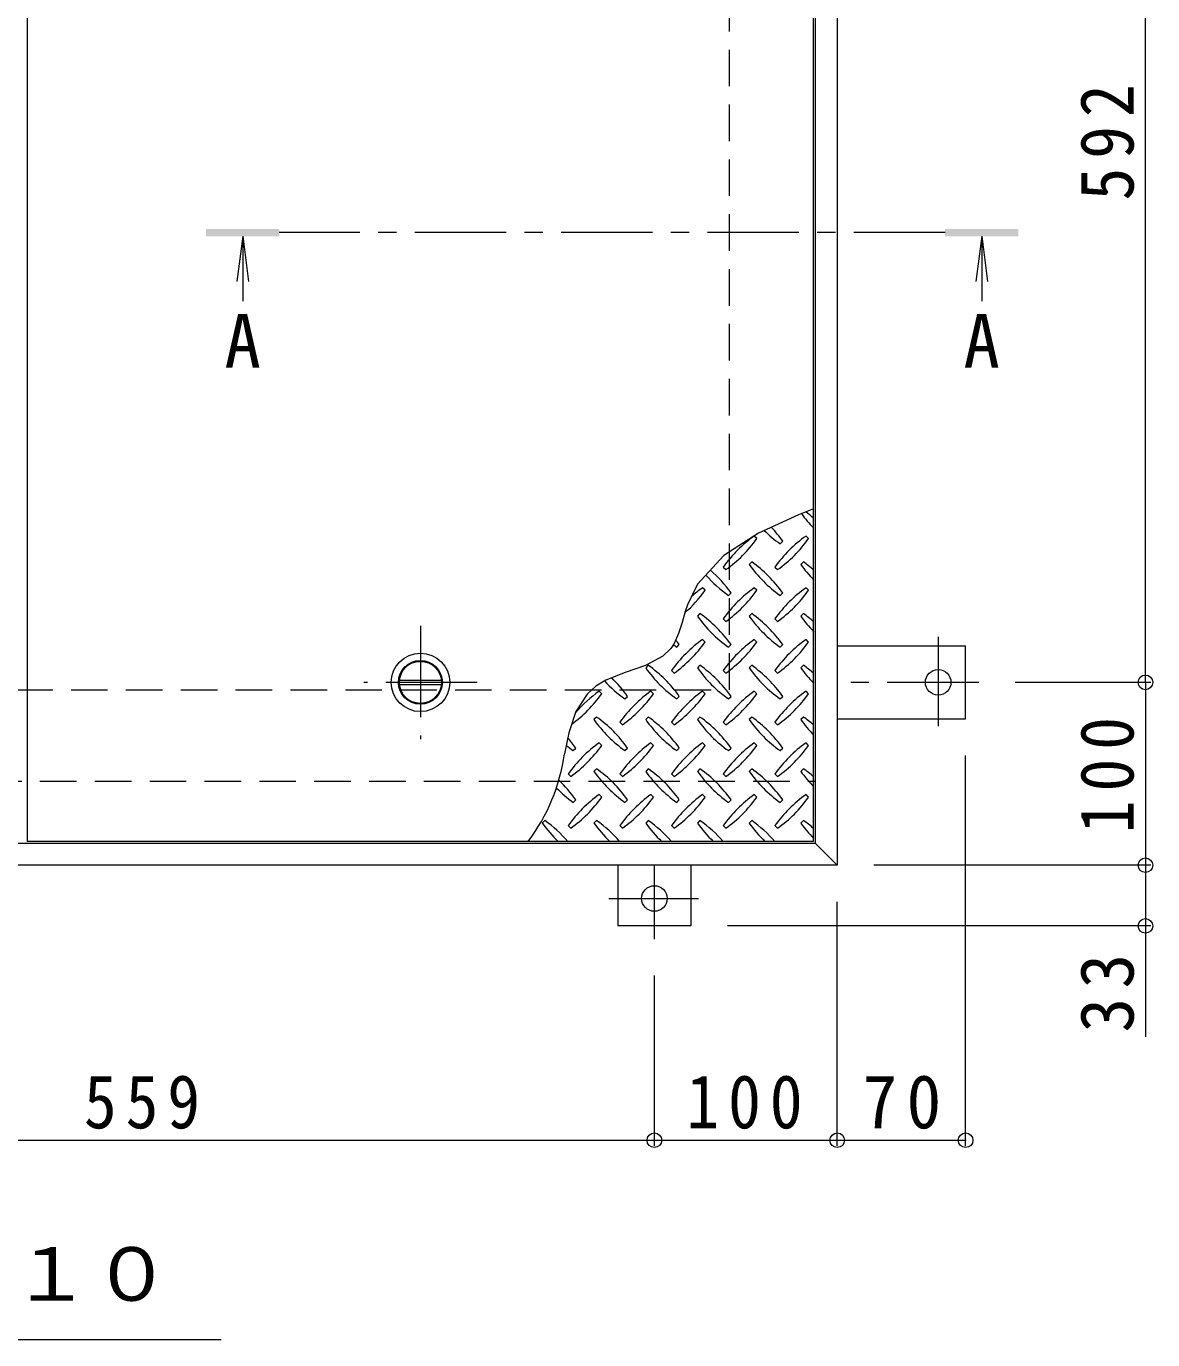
# Model space of a CAD drawing. Units: millimetres at full size, sheet at 1:10. Extents: x -2423 to 2730, y -1962 to 1888.
# Drawn here: x -665 to -49, y 435 to 1153 of the extents above; entities that cross this region are included whole.
import ezdxf
from ezdxf.enums import TextEntityAlignment as Align

# ---------------------------------------------------------------- set-up
doc = ezdxf.new("R2010")
doc.units = ezdxf.units.MM
doc.header["$LTSCALE"] = 10
doc.header["$PDMODE"] = 32
doc.header["$PDSIZE"] = 8
doc.linetypes.add('CHAIN1', pattern=[8, 5, -1, 1, -1])
doc.linetypes.add('DASHED2', pattern=[3, 2, -1])
for name, color, linetype, lineweight in [('0-1_躯体', 3, 'Continuous', 9), ('0-2_仕上', 3, 'Continuous', 9), ('0-3_建具', 4, 'Continuous', 9), ('0-4_その他', 7, 'Continuous', 9), ('0-5_寸法', 4, 'Continuous', 9), ('0-9', 134, 'Continuous', 5), ('0-C', 2, 'Continuous', 9), ('0-E', 3, 'CHAIN1', 9), ('0-F', 7, 'Continuous', 9)]:
    doc.layers.add(name, color=color, linetype=linetype, lineweight=lineweight)
doc.styles.add('ＭＳ ゴシック', font='')
doc.styles.get('ＭＳ ゴシック').set_extended_font_data('MS Gothic')

msp = doc.modelspace()

# ---------------------------------------------------------------- linework, layer by layer
at = {"layer": '0-1_躯体', "color": 2, "linetype": 'DASHED2'}
for p, q in [((-280.31, 790.49), (-280.31, 1390.49)), ((-1480.31, 790.49), (-280.31, 790.49)), ((-1527.31, 740.49), (-233.31, 740.49))]:
    msp.add_line(p, q, dxfattribs=at)
at = {"layer": '0-1_躯体', "color": 2, "linetype": 'CHAIN1'}
for p, q in [((-449.26, 825.49), (-449.26, 763.49)), ((-418.26, 794.49), (-480.26, 794.49))]:
    msp.add_line(p, q, dxfattribs=at)
at = {"layer": '0-1_躯体'}
for p, q in [((-221.31, 814.49), (-151.11, 814.49)), ((-151.11, 774.49), (-151.11, 814.49)), ((-221.31, 774.49), (-151.11, 774.49)), ((-341.31, 694.49), (-341.31, 661.29)), ((-301.31, 694.49), (-301.31, 661.29)), ((-301.31, 661.29), (-341.31, 661.29))]:
    msp.add_line(p, q, dxfattribs=at)
at = {"layer": '0-2_仕上'}
for p in [(-664.31, 1473.49), (-234.31, 707.49)]:
    msp.add_line(p, (-664.31, 707.49), dxfattribs=at)
msp.add_lwpolyline([(-234.31, 707.49), (-234.31, 1473.49), (-664.31, 1473.49)], dxfattribs=at)
at = {"layer": '0-3_建具'}
for p, q in [((-221.31, 1486.49), (-221.31, 694.49)), ((-233.31, 1474.49), (-233.31, 706.49)), ((-1527.31, 706.49), (-233.31, 706.49)), ((-221.31, 694.49), (-233.31, 706.49)), ((-221.31, 694.49), (-1539.31, 694.49))]:
    msp.add_line(p, q, dxfattribs=at)
at = {"layer": '0-4_その他'}
msp.add_line((-558.27, 434.98), (-1133.27, 434.98), dxfattribs=at)
at = {"layer": '0-5_寸法'}
for p, q in [((-546.46, 1038.49), (-549.72, 1013.71)), ((-546.46, 1038.49), (-546.46, 1002.89)), ((-546.46, 1038.49), (-543.2, 1013.71)), ((-142.31, 1038.49), (-145.58, 1013.71)), ((-142.31, 1038.49), (-139.05, 1013.71)), ((-142.31, 1038.49), (-142.31, 1002.89))]:
    msp.add_line(p, q, dxfattribs=at)
at = {"layer": '0-5_寸法', "linetype": 'CHAIN1'}
msp.add_line((-162.31, 1040.49), (-526.46, 1040.49), dxfattribs=at)
at = {"layer": '0-5_寸法', "color": 7}
msp.add_line((-52.78, 661.29), (-52.78, 600.69), dxfattribs=at)
at = {"layer": '0-5_寸法'}
for points in [[(-566.46, 1038.49), (-566.46, 1042.49), (-526.46, 1038.49), (-526.46, 1042.49)], [(-122.31, 1038.49), (-122.31, 1042.49), (-162.31, 1038.49), (-162.31, 1042.49)]]:
    msp.add_solid(points, dxfattribs=at)
at = {"layer": '0-9'}
for p, q in [((-265.26, 873.11), (-266.67, 874.53)), ((-252.53, 870.29), (-251.12, 871.7)), ((-236.98, 873.11), (-238.39, 874.53)), ((-283.64, 857.56), (-282.23, 856.14)), ((-268.09, 860.39), (-269.5, 858.97)), ((-255.36, 857.56), (-253.95, 856.14)), ((-239.8, 860.39), (-241.22, 858.97)), ((-293.54, 844.83), (-294.96, 846.24)), ((-280.82, 842), (-279.4, 843.41)), ((-265.26, 844.83), (-266.67, 846.24)), ((-252.53, 842), (-251.12, 843.41)), ((-236.98, 844.83), (-238.39, 846.24)), ((-296.37, 832.1), (-297.79, 830.69)), ((-283.64, 829.27), (-282.23, 827.86)), ((-268.09, 832.1), (-269.5, 830.69)), ((-255.36, 829.27), (-253.95, 827.86)), ((-239.8, 832.1), (-241.22, 830.69)), ((-309.1, 813.72), (-307.69, 815.13)), ((-293.54, 816.54), (-294.96, 817.96)), ((-280.82, 813.72), (-279.4, 815.13)), ((-265.26, 816.54), (-266.67, 817.96)), ((-252.53, 813.72), (-251.12, 815.13)), ((-236.98, 816.54), (-238.39, 817.96)), ((-324.66, 803.82), (-326.07, 802.4)), ((-311.93, 800.99), (-310.51, 799.57)), ((-296.37, 803.82), (-297.79, 802.4)), ((-283.64, 800.99), (-282.23, 799.57)), ((-268.09, 803.82), (-269.5, 802.4)), ((-255.36, 800.99), (-253.95, 799.57)), ((-239.8, 803.82), (-241.22, 802.4)), ((-350.11, 788.26), (-351.53, 789.67)), ((-337.39, 785.43), (-335.97, 786.85)), ((-321.83, 788.26), (-323.24, 789.67)), ((-309.1, 785.43), (-307.69, 786.85)), ((-293.54, 788.26), (-294.96, 789.67)), ((-280.82, 785.43), (-279.4, 786.85)), ((-265.26, 788.26), (-266.67, 789.67)), ((-252.53, 785.43), (-251.12, 786.85)), ((-236.98, 788.26), (-238.39, 789.67)), ((-352.94, 775.53), (-354.36, 774.12)), ((-340.21, 772.7), (-338.8, 771.29)), ((-324.66, 775.53), (-326.07, 774.12)), ((-311.93, 772.7), (-310.51, 771.29)), ((-296.37, 775.53), (-297.79, 774.12)), ((-283.65, 772.7), (-282.23, 771.29)), ((-268.09, 775.53), (-269.5, 774.12)), ((-255.36, 772.7), (-253.95, 771.29)), ((-239.8, 775.53), (-241.22, 774.12)), ((-365.67, 757.15), (-364.26, 758.56)), ((-350.11, 759.98), (-351.53, 761.39)), ((-337.39, 757.15), (-335.97, 758.56)), ((-321.83, 759.98), (-323.24, 761.39)), ((-309.1, 757.15), (-307.69, 758.56)), ((-293.54, 759.98), (-294.96, 761.39)), ((-280.82, 757.15), (-279.4, 758.56)), ((-265.26, 759.98), (-266.67, 761.39)), ((-252.53, 757.15), (-251.12, 758.56)), ((-236.98, 759.98), (-238.39, 761.39)), ((-352.94, 747.25), (-354.36, 745.83)), ((-324.66, 747.25), (-326.07, 745.83)), ((-296.37, 747.25), (-297.79, 745.83)), ((-268.09, 747.25), (-269.5, 745.83)), ((-239.8, 747.25), (-241.22, 745.83)), ((-368.5, 744.42), (-367.08, 743.01)), ((-340.21, 744.42), (-338.8, 743.01)), ((-311.93, 744.42), (-310.51, 743.01)), ((-283.64, 744.42), (-282.23, 743.01)), ((-255.36, 744.42), (-253.95, 743.01)), ((-350.11, 731.69), (-351.53, 733.11)), ((-321.83, 731.69), (-323.24, 733.11)), ((-293.54, 731.69), (-294.96, 733.11)), ((-265.26, 731.69), (-266.67, 733.11)), ((-236.98, 731.69), (-238.39, 733.11)), ((-365.67, 728.86), (-364.26, 730.28)), ((-337.39, 728.86), (-335.97, 730.28)), ((-309.1, 728.86), (-307.69, 730.28)), ((-280.82, 728.86), (-279.4, 730.28)), ((-252.53, 728.86), (-251.12, 730.28)), ((-381.23, 718.96), (-382.64, 717.55)), ((-352.94, 718.96), (-354.36, 717.55)), ((-324.66, 718.96), (-326.07, 717.55)), ((-296.37, 718.96), (-297.79, 717.55)), ((-268.09, 718.96), (-269.5, 717.55)), ((-239.8, 718.96), (-241.22, 717.55)), ((-368.5, 716.14), (-367.08, 714.72)), ((-340.21, 716.14), (-338.8, 714.72)), ((-311.93, 716.14), (-310.51, 714.72)), ((-283.64, 716.14), (-282.23, 714.72)), ((-255.36, 716.14), (-253.95, 714.72))]:
    msp.add_line(p, q, dxfattribs=at)
msp.add_lwpolyline([(-234.31, 889.41), (-242.58, 886.08), (-264.33, 876.12), (-283.29, 863.96), (-297.7, 848.18), (-303.27, 836.83), (-304.41, 833.34), (-306.18, 827.2), (-308.07, 821.21), (-310.52, 815.74), (-312.37, 812.95), (-316.65, 808.84), (-326.24, 803.73), (-337.21, 799.84), (-347.89, 795.65), (-353.29, 792.49), (-358.13, 788.11), (-364.22, 778.49), (-368.16, 766.91), (-370.52, 755.48)], dxfattribs=at)
for centre, radius, start, end in [((-182.18, 929.33), 72.5, 215.94795, 224.0249), ((-281.88, 829.63), 72.5, 48.99213, 53.25279), ((-210.46, 929.33), 72.5, 225.57452, 234.5273), ((-310.16, 829.63), 72.5, 35.47258, 43.25978), ((-224.6, 815.48), 72.5, 125.47256, 144.5273), ((-324.3, 915.19), 72.5, 305.47272, 324.5273), ((-196.32, 815.48), 72.5, 125.47256, 144.5273), ((-296.02, 915.19), 72.5, 305.47272, 324.5273), ((-338.45, 801.34), 72.5, 35.47258, 48.77962), ((-210.46, 901.04), 72.5, 215.47272, 234.5273), ((-310.16, 801.34), 72.5, 35.47258, 54.5273), ((-182.18, 901.04), 72.5, 215.47272, 224.0249), ((-281.88, 801.34), 72.5, 48.99213, 54.5273), ((-238.74, 901.04), 72.5, 221.35275, 234.5273), ((-352.59, 886.9), 72.5, 311.38763, 324.5273), ((-252.89, 787.2), 72.5, 125.47256, 131.59831), ((-224.6, 787.2), 72.5, 125.47256, 144.5273), ((-324.3, 886.9), 72.5, 305.47272, 324.5273), ((-196.32, 787.2), 72.5, 125.47256, 144.5273), ((-296.02, 886.9), 72.5, 305.47272, 324.5273), ((-238.74, 872.76), 72.5, 215.47272, 234.5273), ((-338.45, 773.06), 72.5, 35.47258, 54.5273), ((-210.46, 872.76), 72.5, 215.47272, 234.5273), ((-310.16, 773.06), 72.5, 35.47258, 54.5273), ((-182.18, 872.76), 72.5, 215.47272, 224.0249), ((-281.88, 773.06), 72.5, 48.99213, 54.5273), ((-252.89, 758.92), 72.5, 125.47256, 144.5273), ((-267.03, 872.76), 72.5, 232.70831, 234.5273), ((-352.59, 858.62), 72.5, 305.47272, 324.5273), ((-366.73, 773.06), 72.5, 35.47258, 38.03572), ((-224.6, 758.92), 72.5, 125.47256, 144.5273), ((-324.3, 858.62), 72.5, 305.47272, 324.5273), ((-196.32, 758.92), 72.5, 125.47256, 144.5273), ((-296.02, 858.62), 72.5, 305.47272, 324.5273), ((-267.03, 844.48), 72.5, 215.47272, 234.5273), ((-366.73, 744.77), 72.5, 35.47258, 54.5273), ((-238.74, 844.48), 72.5, 215.47272, 234.5273), ((-338.45, 744.77), 72.5, 35.47258, 54.5273), ((-210.46, 844.48), 72.5, 215.47272, 234.5273), ((-310.16, 744.77), 72.5, 35.47258, 54.5273), ((-182.18, 844.48), 72.5, 215.47272, 224.0249), ((-281.88, 744.77), 72.5, 48.99213, 54.5273), ((-295.31, 844.48), 72.5, 222.74814, 234.5273), ((-395.01, 744.77), 72.5, 35.47258, 45.99713), ((-409.16, 830.33), 72.5, 306.00705, 324.5273), ((-309.45, 730.63), 72.5, 125.47256, 139.2924), ((-281.17, 730.63), 72.5, 125.47256, 144.52728), ((-380.87, 830.33), 72.5, 305.47272, 324.5273), ((-252.89, 730.63), 72.5, 125.47256, 144.52728), ((-352.59, 830.33), 72.5, 305.47272, 324.5273), ((-224.6, 730.63), 72.5, 125.47256, 144.52728), ((-324.3, 830.33), 72.5, 305.47272, 324.5273), ((-196.32, 730.63), 72.5, 125.47256, 144.5273), ((-296.02, 830.33), 72.5, 305.47272, 324.5273), ((-295.31, 816.19), 72.5, 215.47272, 234.5273), ((-395.01, 716.49), 72.5, 35.47258, 54.5273), ((-267.03, 816.19), 72.5, 215.47272, 234.5273), ((-366.73, 716.49), 72.5, 35.47258, 54.5273), ((-238.74, 816.19), 72.5, 215.47272, 234.5273), ((-338.45, 716.49), 72.5, 35.47258, 54.5273), ((-210.46, 816.19), 72.5, 215.47272, 234.5273), ((-310.16, 716.49), 72.5, 35.47258, 54.5273), ((-182.18, 816.19), 72.5, 215.47272, 224.0249), ((-281.88, 716.49), 72.5, 48.99213, 54.5273), ((-423.3, 716.49), 72.5, 35.47258, 41.1628), ((-471.71, 769.24), 102.13, 322.79805, 352.25462), ((-323.6, 816.19), 72.5, 230.65677, 234.5273), ((-309.45, 702.35), 72.5, 125.47256, 144.5273), ((-409.16, 802.05), 72.5, 305.47272, 324.5273), ((-281.17, 702.35), 72.5, 125.47256, 144.5273), ((-380.87, 802.05), 72.5, 305.47272, 324.5273), ((-252.89, 702.35), 72.5, 125.47256, 144.5273), ((-352.59, 802.05), 72.5, 305.47272, 324.5273), ((-224.6, 702.35), 72.5, 125.47256, 144.5273), ((-324.3, 802.05), 72.5, 305.47272, 324.5273), ((-196.32, 702.35), 72.5, 125.47256, 144.5273), ((-296.02, 802.05), 72.5, 305.47272, 324.5273), ((-395.01, 688.2), 72.5, 35.47258, 54.5273), ((-366.73, 688.2), 72.5, 35.47258, 54.5273), ((-338.45, 688.2), 72.5, 35.47258, 54.5273), ((-310.16, 688.2), 72.5, 35.47258, 54.5273), ((-281.88, 688.2), 72.5, 48.99213, 54.5273), ((-423.3, 688.2), 72.5, 35.47258, 46.69856), ((-295.31, 787.91), 72.5, 215.47272, 234.5273), ((-267.03, 787.91), 72.5, 215.47272, 234.5273), ((-238.74, 787.91), 72.5, 215.47272, 234.5273), ((-210.46, 787.91), 72.5, 215.47272, 234.5273), ((-182.18, 787.91), 72.5, 215.47272, 224.0249), ((-323.6, 787.91), 72.5, 224.94598, 234.5273), ((-309.45, 674.06), 72.5, 125.47256, 144.5273), ((-281.17, 674.06), 72.5, 125.47256, 144.5273), ((-252.89, 674.06), 72.5, 125.47256, 144.5273), ((-224.6, 674.06), 72.5, 125.47256, 144.5273), ((-196.32, 674.06), 72.5, 125.47256, 144.5273), ((-409.16, 773.76), 72.5, 305.47272, 324.5273), ((-380.87, 773.76), 72.5, 305.47272, 324.5273), ((-352.59, 773.76), 72.5, 305.47272, 324.5273), ((-324.3, 773.76), 72.5, 305.47272, 324.5273), ((-296.02, 773.76), 72.5, 305.47272, 324.5273), ((-423.3, 659.92), 72.5, 41.00789, 54.5273), ((-395.01, 659.92), 72.5, 41.00789, 54.5273), ((-366.73, 659.92), 72.5, 41.00789, 54.5273), ((-338.45, 659.92), 72.5, 41.00789, 54.5273), ((-310.16, 659.92), 72.5, 41.00789, 54.5273), ((-281.88, 659.92), 72.5, 48.99213, 54.5273), ((-323.6, 759.62), 72.5, 215.47272, 225.97511), ((-295.31, 759.62), 72.5, 215.47272, 225.97511), ((-267.03, 759.62), 72.5, 215.47272, 225.97511), ((-238.74, 759.62), 72.5, 215.47272, 225.97511), ((-210.46, 759.62), 72.5, 215.47272, 225.97511), ((-182.18, 759.62), 72.5, 215.47272, 224.0249)]:
    msp.add_arc(centre, radius, start, end, dxfattribs=at)
at = {"layer": '0-C', "color": 4}
for p, q in [((-460.69, 795.74), (-437.82, 795.74)), ((-460.69, 793.24), (-437.82, 793.24))]:
    msp.add_line(p, q, dxfattribs=at)
at = {"layer": '0-C'}
for radius in [16, 12, 11.75]:
    msp.add_circle((-449.26, 794.49), radius, dxfattribs=at)
at = {"layer": '0-C', "color": 4}
msp.add_circle((-449.26, 794.49), 11.5, dxfattribs=at)
at = {"layer": '0-E'}
for p, q in [((-166.11, 819.33), (-166.11, 770.45)), ((-143.95, 794.49), (-221.31, 794.49)), ((-321.31, 654.13), (-321.31, 694.49)), ((-346.15, 676.29), (-297.26, 676.29))]:
    msp.add_line(p, q, dxfattribs=at)
at = {"layer": '0-E', "linetype": 'Continuous'}
for centre in [(-166.11, 794.49), (-321.31, 676.29)]:
    msp.add_circle(centre, 7, dxfattribs=at)
at = {"layer": '0-F'}
for p, q in [((-52.78, 794.49), (-52.78, 1386.49)), ((-49.78, 794.49), (-123.95, 794.49)), ((-52.78, 794.49), (-52.78, 694.49)), ((-151.11, 541.11), (-151.11, 754.49)), ((-49.78, 694.49), (-201.31, 694.49)), ((-52.78, 694.49), (-52.78, 661.29)), ((-221.31, 541.11), (-221.31, 674.49)), ((-49.78, 661.29), (-281.31, 661.29)), ((-321.31, 541.11), (-321.31, 634.13)), ((-880.31, 544.11), (-321.31, 544.11)), ((-321.31, 544.11), (-221.31, 544.11)), ((-221.31, 544.11), (-151.11, 544.11))]:
    msp.add_line(p, q, dxfattribs=at)
for p in [(-52.78, 794.49), (-52.78, 694.49), (-52.78, 661.29), (-321.31, 544.11), (-221.31, 544.11), (-151.11, 544.11)]:
    msp.add_point(p, dxfattribs=at)

# ---------------------------------------------------------------- texts
at = {"layer": '0-4_その他', "color": 2, "style": 'ＭＳ ゴシック', "width": 1.1}
msp.add_text('平面詳細図\u3000Ｓ＝１：１０', height=29.33, dxfattribs=at).set_placement((-1113.27, 447.48), align=Align.BOTTOM_LEFT)
at = {"layer": '0-5_寸法', "color": 2, "style": 'ＭＳ ゴシック'}
for p in [(-556.46, 957.8), (-152.31, 957.8)]:
    msp.add_text('A', height=29.33, dxfattribs=at).set_placement(p, align=Align.BOTTOM_LEFT)
at = {"layer": '0-F', "color": 2, "char_height": 29.33, "attachment_point": 7, "rotation": 90, "style": 'ＭＳ ゴシック'}
for s, insert in [('\\T1.27;\\W0.9;592', (-58.78, 1057.99)), ('\\T1.27;\\W0.9;100', (-58.78, 711.99)), ('\\T1.27;\\W0.95;33', (-58.78, 602.99))]:
    msp.add_mtext(s, dxfattribs=dict(at, insert=insert))
at = {"layer": '0-F', "color": 2, "char_height": 29.33, "attachment_point": 7, "style": 'ＭＳ ゴシック'}
for s, insert in [('\\T1.27;\\W0.9;559', (-633.31, 550.11)), ('\\T1.27;\\W0.9;100', (-303.81, 550.11)), ('\\T1.27;\\W0.95;70', (-207.46, 550.11))]:
    msp.add_mtext(s, dxfattribs=dict(at, insert=insert))

doc.saveas('drawing.dxf')
